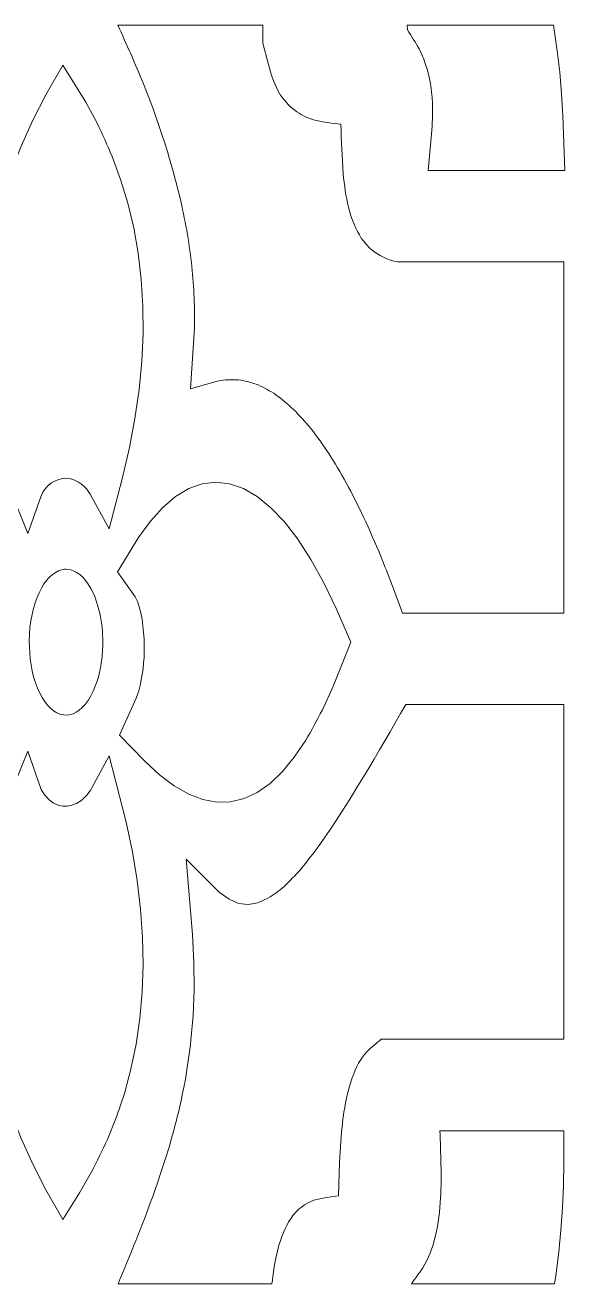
# Model space of a CAD drawing. Header units: millimetres. Extents: x -1200 to 1200, y -590 to 590.
# Drawn here: x -35 to 471, y -590 to 590 of the extents above; entities that cross this region are included whole.
import ezdxf

# ---------------------------------------------------------------- set-up
doc = ezdxf.new("R2010")
doc.units = ezdxf.units.MM
doc.header["$MEASUREMENT"] = 0
doc.layers.add('Layer 1', color=7, linetype='Continuous')

msp = doc.modelspace()

# ---------------------------------------------------------------- linework, layer by layer
at = {"layer": 'Layer 1', "color": 250, "lineweight": 20}
for points, knots in [([(51.3206, 589.9734), (51.3206, 589.9734), (187.3537, 589.9734), (187.3537, 589.9734), (187.3537, 589.9734), (187.3537, 573.216), (187.3537, 573.216), (187.3537, 573.216), (192.5745, 553.0231), (192.5745, 553.0231), (194.9439, 543.6595), (197.6689, 536.1572), (201.4902, 528.8531), (201.4902, 528.8531), (204.0878, 524.482), (204.0878, 524.482), (213.6047, 510.38), (224.4212, 504.4071), (236.0782, 500.8933), (244.2047, 498.8364), (252.3621, 498.1819), (260.5431, 497.1803), (261.1433, 481.7101), (261.5298, 466.2633), (262.717, 450.9259), (263.8255, 439.6841), (265.2694, 429.6915), (267.6792, 419.2495), (267.6792, 419.2495), (269.9533, 411.1521), (269.9533, 411.1521), (273.7838, 399.8154), (277.9417, 392.0736), (283.8384, 384.9223), (283.8384, 384.9223), (287.9039, 380.7512), (287.9039, 380.7512), (296.2459, 373.5415), (304.6453, 370.0056), (313.6791, 367.9658), (313.6791, 367.9658), (469.662, 367.9658), (469.662, 367.9658), (469.662, 367.9658), (469.662, 38.8201), (469.662, 38.8201), (469.662, 38.8201), (318.2988, 38.8201), (318.2988, 38.8201), (311.6396, 56.8294), (304.9894, 74.609), (297.9691, 92.0781), (292.7271, 104.5681), (287.4033, 116.7226), (281.8802, 128.7402), (276.5631, 139.7691), (271.1801, 150.4178), (265.5847, 160.907), (260.2096, 170.4542), (254.7926, 179.5725), (249.1476, 188.5031), (243.7314, 196.5527), (238.3026, 204.1284), (232.6328, 211.4792), (227.1881, 218.0256), (221.7703, 224.0544), (216.0987, 229.8144), (210.634, 234.8571), (205.2434, 239.3514), (199.5906, 243.5229), (194.1047, 247.0655), (188.7452, 250.0468), (183.1238, 252.6418), (177.6052, 254.6822), (172.2668, 256.171), (166.6771, 257.2073), (161.1052, 257.7255), (155.7605, 257.7265), (150.1903, 257.2119), (150.1903, 257.2119), (144.6725, 256.1884), (144.6725, 256.1884), (144.6725, 256.1884), (119.4396, 249.1423), (119.4396, 249.1423), (119.4396, 249.1423), (123.1517, 306.1964), (123.1517, 306.1964), (123.3373, 315.7425), (123.2896, 324.9101), (123.0209, 334.4522), (122.514, 344.3385), (121.8052, 353.8345), (120.8681, 363.6023), (119.6639, 373.8468), (118.2862, 383.711), (116.6856, 393.7488), (114.7816, 404.3399), (112.7293, 414.5711), (110.4675, 424.892), (106.9503, 439.6579), (103.1737, 453.7446), (99.032, 467.8773), (94.2953, 483.1297), (89.3438, 497.7786), (84.0809, 512.3547), (84.0809, 512.3547), (75.3248, 535.0922), (75.3248, 535.0922), (67.6129, 553.9758), (59.6248, 572.2329), (51.3206, 589.9734)], [0, 0, 0, 0, 0.027027027, 0.027027027, 0.027027027, 0.054054054, 0.054054054, 0.054054054, 0.081081081, 0.081081081, 0.081081081, 0.108108108, 0.108108108, 0.108108108, 0.135135135, 0.135135135, 0.135135135, 0.162162162, 0.162162162, 0.162162162, 0.189189189, 0.189189189, 0.189189189, 0.216216216, 0.216216216, 0.216216216, 0.243243243, 0.243243243, 0.243243243, 0.27027027, 0.27027027, 0.27027027, 0.297297297, 0.297297297, 0.297297297, 0.324324324, 0.324324324, 0.324324324, 0.351351351, 0.351351351, 0.351351351, 0.378378378, 0.378378378, 0.378378378, 0.405405405, 0.405405405, 0.405405405, 0.432432432, 0.432432432, 0.432432432, 0.459459459, 0.459459459, 0.459459459, 0.486486486, 0.486486486, 0.486486486, 0.513513514, 0.513513514, 0.513513514, 0.540540541, 0.540540541, 0.540540541, 0.567567568, 0.567567568, 0.567567568, 0.594594595, 0.594594595, 0.594594595, 0.621621622, 0.621621622, 0.621621622, 0.648648649, 0.648648649, 0.648648649, 0.675675676, 0.675675676, 0.675675676, 0.702702703, 0.702702703, 0.702702703, 0.72972973, 0.72972973, 0.72972973, 0.756756757, 0.756756757, 0.756756757, 0.783783784, 0.783783784, 0.783783784, 0.810810811, 0.810810811, 0.810810811, 0.837837838, 0.837837838, 0.837837838, 0.864864865, 0.864864865, 0.864864865, 0.891891892, 0.891891892, 0.891891892, 0.918918919, 0.918918919, 0.918918919, 0.945945946, 0.945945946, 0.945945946, 0.972972973, 0.972972973, 0.972972973, 1, 1, 1, 1]), ([(459.9181, 589.9734), (459.9181, 589.9734), (460.6478, 585.6516), (460.6478, 585.6516), (460.6478, 585.6516), (463.4273, 565.9646), (463.4273, 565.9646), (463.4273, 565.9646), (465.7152, 545.9179), (465.7152, 545.9179), (465.7152, 545.9179), (467.4968, 525.5378), (467.4968, 525.5378), (467.4968, 525.5378), (468.759, 504.8539), (468.759, 504.8539), (468.759, 504.8539), (470.5391, 453.7359), (470.5391, 453.7359), (470.5391, 453.7359), (342.3669, 453.7359), (342.3669, 453.7359), (344.0201, 471.9811), (346.374, 490.4293), (346.5853, 509.0563), (346.5551, 514.2585), (346.3654, 519.1909), (345.9604, 524.3388), (344.2327, 541.9111), (340.2348, 555.1056), (333.8421, 567.7741), (330.3934, 574.1898), (326.6475, 579.7203), (322.914, 585.5065), (322.914, 585.5065), (322.7946, 589.9734), (322.7946, 589.9734), (322.7946, 589.9734), (459.9181, 589.9734), (459.9181, 589.9734)], [0, 0, 0, 0, 0.076923077, 0.076923077, 0.076923077, 0.153846154, 0.153846154, 0.153846154, 0.230769231, 0.230769231, 0.230769231, 0.307692308, 0.307692308, 0.307692308, 0.384615385, 0.384615385, 0.384615385, 0.461538462, 0.461538462, 0.461538462, 0.538461538, 0.538461538, 0.538461538, 0.615384615, 0.615384615, 0.615384615, 0.692307692, 0.692307692, 0.692307692, 0.769230769, 0.769230769, 0.769230769, 0.846153846, 0.846153846, 0.846153846, 0.923076923, 0.923076923, 0.923076923, 1, 1, 1, 1]), ([(-0.2169, 552.6301), (-0.2169, 552.6301), (21.2634, 517.8919), (21.2634, 517.8919), (21.2634, 517.8919), (32.0121, 497.9792), (32.0121, 497.9792), (36.9337, 487.8855), (41.5439, 477.7366), (46.0634, 466.9477), (46.0634, 466.9477), (54.003, 445.3907), (54.003, 445.3907), (54.003, 445.3907), (60.752, 423.0805), (60.752, 423.0805), (60.752, 423.0805), (66.2586, 400.0053), (66.2586, 400.0053), (66.2586, 400.0053), (70.4734, 376.1831), (70.4734, 376.1831), (70.4734, 376.1831), (73.3526, 351.6751), (73.3526, 351.6751), (73.3526, 351.6751), (74.8707, 326.557), (74.8707, 326.557), (74.8707, 326.557), (75.0206, 300.9156), (75.0206, 300.9156), (75.0206, 300.9156), (73.8141, 274.8139), (73.8141, 274.8139), (73.8141, 274.8139), (71.2746, 248.2916), (71.2746, 248.2916), (71.2746, 248.2916), (67.4285, 221.3451), (67.4285, 221.3451), (67.4285, 221.3451), (62.2995, 193.9486), (62.2995, 193.9486), (62.2995, 193.9486), (55.9054, 166.0518), (55.9054, 166.0518), (55.9054, 166.0518), (43.4187, 117.8611), (43.4187, 117.8611), (43.4187, 117.8611), (25.5577, 150.3177), (25.5577, 150.3177), (25.5577, 150.3177), (22.2047, 154.8326), (22.2047, 154.8326), (15.4799, 162.2722), (9.0038, 165.2314), (1.3024, 165.1617), (-6.4572, 164.3787), (-15.7246, 160.2765), (-20.9041, 147.9311), (-20.9041, 147.9311), (-33.1198, 113.5346), (-33.1198, 113.5346), (-33.1198, 113.5346), (-49.5919, 154.5606), (-49.5919, 154.5606), (-49.5919, 154.5606), (-57.2984, 176.7831), (-57.2984, 176.7831), (-57.2984, 176.7831), (-63.7075, 199.8644), (-63.7075, 199.8644), (-63.7075, 199.8644), (-68.7679, 223.7231), (-68.7679, 223.7231), (-68.7679, 223.7231), (-72.4293, 248.2563), (-72.4293, 248.2563), (-72.4293, 248.2563), (-74.6482, 273.3293), (-74.6482, 273.3293), (-74.6482, 273.3293), (-75.3924, 298.7921), (-75.3924, 298.7921), (-75.3924, 298.7921), (-74.646, 324.4853), (-74.646, 324.4853), (-74.646, 324.4853), (-72.4067, 350.2564), (-72.4067, 350.2564), (-72.4067, 350.2564), (-68.6867, 375.9718), (-68.6867, 375.9718), (-68.6867, 375.9718), (-63.5024, 401.525), (-63.5024, 401.525), (-63.5024, 401.525), (-56.8736, 426.8333), (-56.8736, 426.8333), (-56.8736, 426.8333), (-48.8149, 451.8386), (-48.8149, 451.8386), (-48.8149, 451.8386), (-39.3369, 476.4955), (-39.3369, 476.4955), (-39.3369, 476.4955), (-28.4442, 500.768), (-28.4442, 500.768), (-28.4442, 500.768), (-16.1356, 524.6261), (-16.1356, 524.6261), (-16.1356, 524.6261), (-0.2169, 552.6301), (-0.2169, 552.6301)], [0, 0, 0, 0, 0.026315789, 0.026315789, 0.026315789, 0.052631579, 0.052631579, 0.052631579, 0.078947368, 0.078947368, 0.078947368, 0.105263158, 0.105263158, 0.105263158, 0.131578947, 0.131578947, 0.131578947, 0.157894737, 0.157894737, 0.157894737, 0.184210526, 0.184210526, 0.184210526, 0.210526316, 0.210526316, 0.210526316, 0.236842105, 0.236842105, 0.236842105, 0.263157895, 0.263157895, 0.263157895, 0.289473684, 0.289473684, 0.289473684, 0.315789474, 0.315789474, 0.315789474, 0.342105263, 0.342105263, 0.342105263, 0.368421053, 0.368421053, 0.368421053, 0.394736842, 0.394736842, 0.394736842, 0.421052632, 0.421052632, 0.421052632, 0.447368421, 0.447368421, 0.447368421, 0.473684211, 0.473684211, 0.473684211, 0.5, 0.5, 0.5, 0.526315789, 0.526315789, 0.526315789, 0.552631579, 0.552631579, 0.552631579, 0.578947368, 0.578947368, 0.578947368, 0.605263158, 0.605263158, 0.605263158, 0.631578947, 0.631578947, 0.631578947, 0.657894737, 0.657894737, 0.657894737, 0.684210526, 0.684210526, 0.684210526, 0.710526316, 0.710526316, 0.710526316, 0.736842105, 0.736842105, 0.736842105, 0.763157895, 0.763157895, 0.763157895, 0.789473684, 0.789473684, 0.789473684, 0.815789474, 0.815789474, 0.815789474, 0.842105263, 0.842105263, 0.842105263, 0.868421053, 0.868421053, 0.868421053, 0.894736842, 0.894736842, 0.894736842, 0.921052632, 0.921052632, 0.921052632, 0.947368421, 0.947368421, 0.947368421, 0.973684211, 0.973684211, 0.973684211, 1, 1, 1, 1]), ([(270.0295, 11.5184), (270.0295, 11.5184), (253.0981, -30.5054), (253.0981, -30.5054), (253.0981, -30.5054), (243.1648, -52.0369), (243.1648, -52.0369), (238.1321, -61.8903), (233.067, -71.1308), (227.67, -80.2091), (227.67, -80.2091), (216.8907, -96.1514), (216.8907, -96.1514), (216.8907, -96.1514), (205.7184, -109.7214), (205.7184, -109.7214), (205.7184, -109.7214), (194.1429, -120.8134), (194.1429, -120.8134), (194.1429, -120.8134), (182.1742, -129.316), (182.1742, -129.316), (182.1742, -129.316), (169.8432, -135.133), (169.8432, -135.133), (169.8432, -135.133), (157.1994, -138.2005), (157.1994, -138.2005), (157.1994, -138.2005), (144.293, -138.5037), (144.293, -138.5037), (144.293, -138.5037), (131.1669, -136.0677), (131.1669, -136.0677), (131.1669, -136.0677), (117.8419, -130.945), (117.8419, -130.945), (117.8419, -130.945), (104.3237, -123.1965), (104.3237, -123.1965), (104.3237, -123.1965), (90.5957, -112.8771), (90.5957, -112.8771), (90.5957, -112.8771), (76.6333, -100.0274), (76.6333, -100.0274), (76.6333, -100.0274), (53.0971, -75.5414), (53.0971, -75.5414), (53.0971, -75.5414), (68.7063, -41.0285), (68.7063, -41.0285), (68.7063, -41.0285), (70.9858, -34.2322), (70.9858, -34.2322), (74.7934, -20.4092), (76.28, -7.0731), (76.2457, 8.5824), (75.8553, 24.107), (73.8465, 43.3133), (67.5172, 53.9784), (67.5172, 53.9784), (50.9773, 77.5549), (50.9773, 77.5549), (50.9773, 77.5549), (70.8259, 109.556), (70.8259, 109.556), (70.8259, 109.556), (81.9449, 125.0391), (81.9449, 125.0391), (81.9449, 125.0391), (93.5114, 137.9354), (93.5114, 137.9354), (93.5114, 137.9354), (105.4903, 148.1364), (105.4903, 148.1364), (105.4903, 148.1364), (117.8262, 155.5293), (117.8262, 155.5293), (117.8262, 155.5293), (130.45, 160.0153), (130.45, 160.0153), (130.45, 160.0153), (143.2766, 161.5211), (143.2766, 161.5211), (143.2766, 161.5211), (156.2171, 160.0102), (156.2171, 160.0102), (156.2171, 160.0102), (169.184, 155.4872), (169.184, 155.4872), (169.184, 155.4872), (182.1074, 147.9798), (182.1074, 147.9798), (182.1074, 147.9798), (194.9279, 137.5358), (194.9279, 137.5358), (194.9279, 137.5358), (207.6066, 124.2008), (207.6066, 124.2008), (207.6066, 124.2008), (220.1157, 108.0122), (220.1157, 108.0122), (220.1157, 108.0122), (232.4375, 88.9938), (232.4375, 88.9938), (232.4375, 88.9938), (244.5563, 67.1555), (244.5563, 67.1555), (244.5563, 67.1555), (256.4606, 42.4934), (256.4606, 42.4934), (256.4606, 42.4934), (270.0295, 11.5184), (270.0295, 11.5184)], [0, 0, 0, 0, 0.026315789, 0.026315789, 0.026315789, 0.052631579, 0.052631579, 0.052631579, 0.078947368, 0.078947368, 0.078947368, 0.105263158, 0.105263158, 0.105263158, 0.131578947, 0.131578947, 0.131578947, 0.157894737, 0.157894737, 0.157894737, 0.184210526, 0.184210526, 0.184210526, 0.210526316, 0.210526316, 0.210526316, 0.236842105, 0.236842105, 0.236842105, 0.263157895, 0.263157895, 0.263157895, 0.289473684, 0.289473684, 0.289473684, 0.315789474, 0.315789474, 0.315789474, 0.342105263, 0.342105263, 0.342105263, 0.368421053, 0.368421053, 0.368421053, 0.394736842, 0.394736842, 0.394736842, 0.421052632, 0.421052632, 0.421052632, 0.447368421, 0.447368421, 0.447368421, 0.473684211, 0.473684211, 0.473684211, 0.5, 0.5, 0.5, 0.526315789, 0.526315789, 0.526315789, 0.552631579, 0.552631579, 0.552631579, 0.578947368, 0.578947368, 0.578947368, 0.605263158, 0.605263158, 0.605263158, 0.631578947, 0.631578947, 0.631578947, 0.657894737, 0.657894737, 0.657894737, 0.684210526, 0.684210526, 0.684210526, 0.710526316, 0.710526316, 0.710526316, 0.736842105, 0.736842105, 0.736842105, 0.763157895, 0.763157895, 0.763157895, 0.789473684, 0.789473684, 0.789473684, 0.815789474, 0.815789474, 0.815789474, 0.842105263, 0.842105263, 0.842105263, 0.868421053, 0.868421053, 0.868421053, 0.894736842, 0.894736842, 0.894736842, 0.921052632, 0.921052632, 0.921052632, 0.947368421, 0.947368421, 0.947368421, 0.973684211, 0.973684211, 0.973684211, 1, 1, 1, 1]), ([(2.847, 79.9268), (2.847, 79.9268), (6.394, 79.566), (6.394, 79.566), (15.33, 77.2809), (22.3444, 70.1317), (28.4824, 57.2414), (31.8993, 49.3396), (34.1494, 41.4756), (35.8132, 31.6498), (37.1235, 22.4386), (37.5331, 14.1289), (37.1693, 4.5919), (37.1693, 4.5919), (36.6532, -2.1454), (36.6532, -2.1454), (34.6905, -19.1235), (30.5502, -32.1933), (23.6232, -43.1084), (23.6232, -43.1084), (20.8743, -46.8346), (20.8743, -46.8346), (13.4587, -55.3932), (6.0968, -58.3268), (-2.443, -56.1375), (-2.443, -56.1375), (-5.8491, -54.7349), (-5.8491, -54.7349), (-14.4012, -49.8522), (-20.7411, -40.815), (-25.825, -26.5185), (-25.825, -26.5185), (-27.5331, -20.8946), (-27.5331, -20.8946), (-31.3661, -5.9261), (-32.4353, 8.6315), (-30.9581, 25.1305), (-30.9581, 25.1305), (-30.1179, 31.6498), (-30.1179, 31.6498), (-27.3314, 48.103), (-22.5835, 60.2894), (-15.1809, 69.8151), (-11.0534, 74.5803), (-7.1585, 77.4236), (-2.443, 79.1196), (-0.6565, 79.5767), (1.0461, 79.8365), (2.847, 79.9268)], [0, 0, 0, 0, 0.0625, 0.0625, 0.0625, 0.125, 0.125, 0.125, 0.1875, 0.1875, 0.1875, 0.25, 0.25, 0.25, 0.3125, 0.3125, 0.3125, 0.375, 0.375, 0.375, 0.4375, 0.4375, 0.4375, 0.5, 0.5, 0.5, 0.5625, 0.5625, 0.5625, 0.625, 0.625, 0.625, 0.6875, 0.6875, 0.6875, 0.75, 0.75, 0.75, 0.8125, 0.8125, 0.8125, 0.875, 0.875, 0.875, 0.9375, 0.9375, 0.9375, 1, 1, 1, 1]), ([(195.8823, -590.0266), (195.8823, -590.0266), (51.5926, -590.0266), (51.5926, -590.0266), (62.8158, -563.3719), (73.7888, -536.3627), (84.1291, -508.2685), (89.4161, -493.3614), (94.4173, -478.3882), (99.1944, -462.8313), (102.3895, -451.7757), (105.3767, -440.7401), (108.2305, -429.328), (110.7764, -418.2313), (113.0679, -407.2497), (115.1963, -395.8155), (117.0563, -384.4628), (118.628, -373.3431), (120.0021, -361.7247), (120.0021, -361.7247), (121.9581, -338.3351), (121.9581, -338.3351), (121.9581, -338.3351), (122.8696, -314.1436), (122.8696, -314.1436), (122.8696, -314.1436), (122.6804, -288.9106), (122.6804, -288.9106), (122.6804, -288.9106), (121.3213, -262.4088), (121.3213, -262.4088), (121.3213, -262.4088), (115.4667, -191.7791), (115.4667, -191.7791), (115.4667, -191.7791), (146.5565, -222.7654), (146.5565, -222.7654), (146.5565, -222.7654), (155.6748, -229.5591), (155.6748, -229.5591), (155.6748, -229.5591), (164.5972, -233.3131), (164.5972, -233.3131), (164.5972, -233.3131), (173.532, -234.3288), (173.532, -234.3288), (173.532, -234.3288), (182.6804, -232.7446), (182.6804, -232.7446), (182.6804, -232.7446), (192.1858, -228.5817), (192.1858, -228.5817), (197.3796, -225.3568), (202.239, -221.7372), (207.2453, -217.5159), (212.7432, -212.3209), (217.9903, -206.8261), (223.2808, -200.8553), (229.059, -193.8621), (234.659, -186.6323), (240.2466, -179.0633), (268.7951, -138.6057), (295.0135, -92.3139), (321.5218, -46.9495), (321.5218, -46.9495), (469.662, -46.9495), (469.662, -46.9495), (469.662, -46.9495), (469.662, -360.7602), (469.662, -360.7602), (469.662, -360.7602), (298.3671, -360.7602), (298.3671, -360.7602), (293.8093, -364.5978), (289.1556, -368.1393), (284.751, -372.6162), (279.07, -378.9912), (274.9168, -386.4765), (271.0869, -396.8534), (271.0869, -396.8534), (269.1105, -402.9402), (269.1105, -402.9402), (262.6486, -425.6069), (260.3969, -450.309), (259.3511, -475.9184), (259.3511, -475.9184), (258.394, -507.3763), (258.394, -507.3763), (250.6096, -508.5855), (242.8319, -509.3505), (235.1207, -511.7464), (229.5602, -513.9493), (224.6661, -516.7963), (219.5354, -521.5491), (219.5354, -521.5491), (215.5451, -526.049), (215.5451, -526.049), (209.8252, -533.8118), (205.988, -542.2273), (202.453, -553.9335), (202.453, -553.9335), (200.3469, -562.1759), (200.3469, -562.1759), (198.3672, -571.3744), (196.9395, -580.5989), (195.8823, -590.0266)], [0, 0, 0, 0, 0.028571429, 0.028571429, 0.028571429, 0.057142857, 0.057142857, 0.057142857, 0.085714286, 0.085714286, 0.085714286, 0.114285714, 0.114285714, 0.114285714, 0.142857143, 0.142857143, 0.142857143, 0.171428571, 0.171428571, 0.171428571, 0.2, 0.2, 0.2, 0.228571429, 0.228571429, 0.228571429, 0.257142857, 0.257142857, 0.257142857, 0.285714286, 0.285714286, 0.285714286, 0.314285714, 0.314285714, 0.314285714, 0.342857143, 0.342857143, 0.342857143, 0.371428571, 0.371428571, 0.371428571, 0.4, 0.4, 0.4, 0.428571429, 0.428571429, 0.428571429, 0.457142857, 0.457142857, 0.457142857, 0.485714286, 0.485714286, 0.485714286, 0.514285714, 0.514285714, 0.514285714, 0.542857143, 0.542857143, 0.542857143, 0.571428571, 0.571428571, 0.571428571, 0.6, 0.6, 0.6, 0.628571429, 0.628571429, 0.628571429, 0.657142857, 0.657142857, 0.657142857, 0.685714286, 0.685714286, 0.685714286, 0.714285714, 0.714285714, 0.714285714, 0.742857143, 0.742857143, 0.742857143, 0.771428571, 0.771428571, 0.771428571, 0.8, 0.8, 0.8, 0.828571429, 0.828571429, 0.828571429, 0.857142857, 0.857142857, 0.857142857, 0.885714286, 0.885714286, 0.885714286, 0.914285714, 0.914285714, 0.914285714, 0.942857143, 0.942857143, 0.942857143, 0.971428571, 0.971428571, 0.971428571, 1, 1, 1, 1]), ([(-0.2169, -529.8132), (-0.2169, -529.8132), (-16.1359, -501.8056), (-16.1359, -501.8056), (-16.1359, -501.8056), (-28.4442, -477.9486), (-28.4442, -477.9486), (-28.4442, -477.9486), (-39.3369, -453.6749), (-39.3369, -453.6749), (-39.3369, -453.6749), (-48.8147, -429.0187), (-48.8147, -429.0187), (-48.8147, -429.0187), (-56.8739, -404.0119), (-56.8739, -404.0119), (-56.8739, -404.0119), (-63.5024, -378.7039), (-63.5024, -378.7039), (-63.5024, -378.7039), (-68.6867, -353.1513), (-68.6867, -353.1513), (-68.6867, -353.1513), (-72.4067, -327.437), (-72.4067, -327.437), (-72.4067, -327.437), (-74.646, -301.6653), (-74.646, -301.6653), (-74.646, -301.6653), (-75.3924, -275.9722), (-75.3924, -275.9722), (-75.3924, -275.9722), (-74.6482, -250.5087), (-74.6482, -250.5087), (-74.6482, -250.5087), (-72.4293, -225.4358), (-72.4293, -225.4358), (-72.4293, -225.4358), (-68.7679, -200.9031), (-68.7679, -200.9031), (-68.7679, -200.9031), (-63.7072, -177.0439), (-63.7072, -177.0439), (-63.7072, -177.0439), (-57.2984, -153.9637), (-57.2984, -153.9637), (-57.2984, -153.9637), (-49.5916, -131.7407), (-49.5916, -131.7407), (-49.5916, -131.7407), (-33.1215, -90.7233), (-33.1215, -90.7233), (-33.1215, -90.7233), (-20.3387, -126.4594), (-20.3387, -126.4594), (-19.2249, -128.7379), (-18.1064, -130.4965), (-16.7864, -132.2943), (-6.6467, -144.4175), (5.8339, -144.9598), (16.8292, -137.1938), (20.7508, -133.9401), (23.8799, -130.2226), (27.1607, -124.8952), (27.1607, -124.8952), (43.4196, -95.0483), (43.4196, -95.0483), (43.4196, -95.0483), (59.2593, -157.2462), (59.2593, -157.2462), (59.2593, -157.2462), (65.0226, -184.8864), (65.0226, -184.8864), (65.0226, -184.8864), (69.5132, -212.053), (69.5132, -212.053), (69.5132, -212.053), (72.709, -238.7857), (72.709, -238.7857), (72.709, -238.7857), (74.5857, -265.0992), (74.5857, -265.0992), (74.5857, -265.0992), (75.116, -290.9766), (75.116, -290.9766), (75.116, -290.9766), (74.2825, -316.3666), (74.2825, -316.3666), (74.2825, -316.3666), (72.0817, -341.1912), (72.0817, -341.1912), (72.0817, -341.1912), (68.5303, -365.3653), (68.5303, -365.3653), (68.5303, -365.3653), (63.6635, -388.8186), (63.6635, -388.8186), (63.6635, -388.8186), (57.5293, -411.511), (57.5293, -411.511), (57.5293, -411.511), (50.1791, -433.4405), (50.1791, -433.4405), (50.1791, -433.4405), (41.6606, -454.6374), (41.6606, -454.6374), (36.8492, -465.258), (31.9568, -475.2654), (26.7739, -485.1866), (26.7739, -485.1866), (15.4835, -504.8219), (15.4835, -504.8219), (15.4835, -504.8219), (-0.2169, -529.8132), (-0.2169, -529.8132)], [0, 0, 0, 0, 0.026315789, 0.026315789, 0.026315789, 0.052631579, 0.052631579, 0.052631579, 0.078947368, 0.078947368, 0.078947368, 0.105263158, 0.105263158, 0.105263158, 0.131578947, 0.131578947, 0.131578947, 0.157894737, 0.157894737, 0.157894737, 0.184210526, 0.184210526, 0.184210526, 0.210526316, 0.210526316, 0.210526316, 0.236842105, 0.236842105, 0.236842105, 0.263157895, 0.263157895, 0.263157895, 0.289473684, 0.289473684, 0.289473684, 0.315789474, 0.315789474, 0.315789474, 0.342105263, 0.342105263, 0.342105263, 0.368421053, 0.368421053, 0.368421053, 0.394736842, 0.394736842, 0.394736842, 0.421052632, 0.421052632, 0.421052632, 0.447368421, 0.447368421, 0.447368421, 0.473684211, 0.473684211, 0.473684211, 0.5, 0.5, 0.5, 0.526315789, 0.526315789, 0.526315789, 0.552631579, 0.552631579, 0.552631579, 0.578947368, 0.578947368, 0.578947368, 0.605263158, 0.605263158, 0.605263158, 0.631578947, 0.631578947, 0.631578947, 0.657894737, 0.657894737, 0.657894737, 0.684210526, 0.684210526, 0.684210526, 0.710526316, 0.710526316, 0.710526316, 0.736842105, 0.736842105, 0.736842105, 0.763157895, 0.763157895, 0.763157895, 0.789473684, 0.789473684, 0.789473684, 0.815789474, 0.815789474, 0.815789474, 0.842105263, 0.842105263, 0.842105263, 0.868421053, 0.868421053, 0.868421053, 0.894736842, 0.894736842, 0.894736842, 0.921052632, 0.921052632, 0.921052632, 0.947368421, 0.947368421, 0.947368421, 0.973684211, 0.973684211, 0.973684211, 1, 1, 1, 1]), ([(460.7675, -590.0266), (460.7675, -590.0266), (326.6285, -590.0266), (326.6285, -590.0266), (326.6285, -590.0266), (326.6285, -589.9204), (326.6285, -589.9204), (330.2745, -585.0326), (333.9932, -580.3577), (337.4547, -574.9769), (342.6644, -566.2614), (346.3378, -556.9347), (349.3155, -544.8557), (351.913, -533.2608), (353.2788, -521.8974), (354.0641, -509.353), (355.0769, -488.3013), (354.0462, -467.6692), (353.4635, -446.5303), (353.4635, -446.5303), (469.662, -446.5303), (469.662, -446.5303), (469.662, -446.5303), (469.662, -476.505), (469.662, -476.505), (469.662, -476.505), (469.2677, -497.6587), (469.2677, -497.6587), (469.2677, -497.6587), (468.3153, -518.7695), (468.3153, -518.7695), (468.3153, -518.7695), (466.8228, -539.5856), (466.8228, -539.5856), (466.8228, -539.5856), (464.8034, -560.0781), (464.8034, -560.0781), (464.8034, -560.0781), (462.2721, -580.2172), (462.2721, -580.2172), (462.2721, -580.2172), (460.7675, -590.0266), (460.7675, -590.0266)], [0, 0, 0, 0, 0.071428571, 0.071428571, 0.071428571, 0.142857143, 0.142857143, 0.142857143, 0.214285714, 0.214285714, 0.214285714, 0.285714286, 0.285714286, 0.285714286, 0.357142857, 0.357142857, 0.357142857, 0.428571429, 0.428571429, 0.428571429, 0.5, 0.5, 0.5, 0.571428571, 0.571428571, 0.571428571, 0.642857143, 0.642857143, 0.642857143, 0.714285714, 0.714285714, 0.714285714, 0.785714286, 0.785714286, 0.785714286, 0.857142857, 0.857142857, 0.857142857, 0.928571429, 0.928571429, 0.928571429, 1, 1, 1, 1])]:
    msp.add_open_spline(points, degree=3, knots=knots, dxfattribs=at)

doc.saveas('drawing.dxf')
